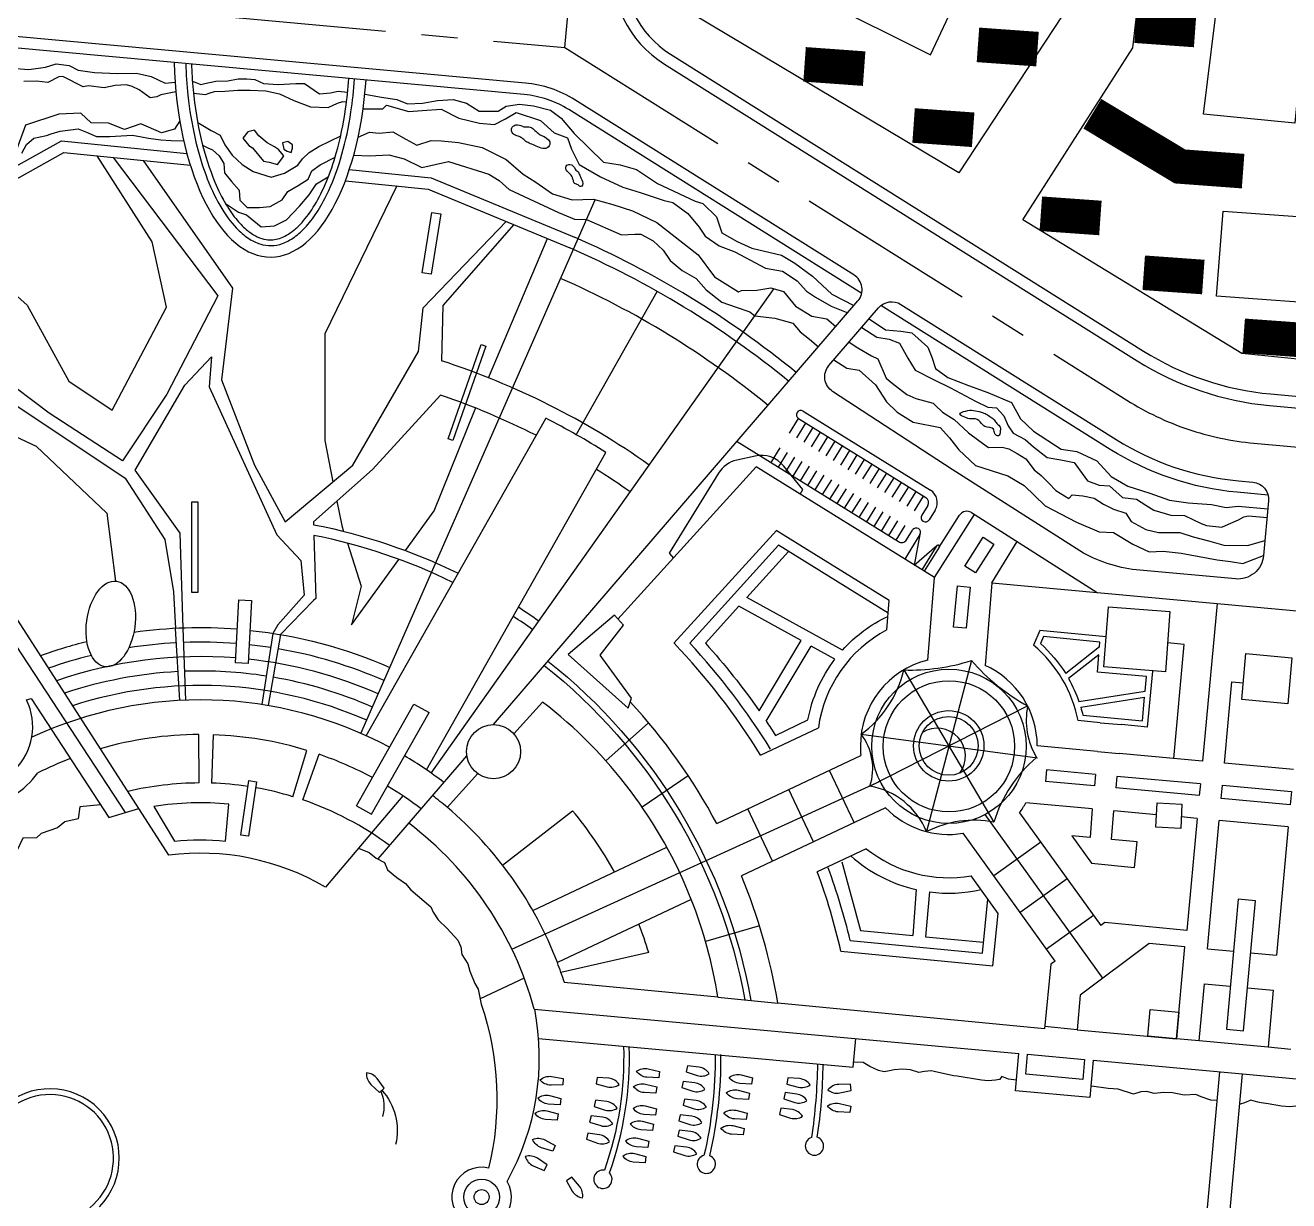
# Model space of a CAD drawing. Extents: x 30752 to 65014, y 26327 to 78956.
# Drawn here: x 32407.4 to 32845.3, y 28177.2 to 28584.8 of the extents above; entities that cross this region are included whole.
import ezdxf

# ---------------------------------------------------------------- set-up
doc = ezdxf.new("R2010")
doc.units = 0
doc.header["$MEASUREMENT"] = 0
doc.linetypes.add('CENTER', pattern=[2, 1.25, -0.25, 0.25, -0.25])
doc.linetypes.add('CONTINOUS', pattern=[0])
doc.layers.add('G-建筑', color=13, linetype='CONTINUOUS', true_color=0xe44444)
for name, color, linetype in [('G-绿化', 74, 'CONTINUOUS'), ('GH-中心线', 254, 'CENTER'), ('GH-道路红线', 1, 'CONTINOUS'), ('GH_水系', 152, 'CONTINUOUS'), ('jianzhu--pl', 1, 'CONTINUOUS')]:
    doc.layers.add(name, color=color, linetype=linetype)

msp = doc.modelspace()

# ---------------------------------------------------------------- linework, layer by layer
at = {"layer": 'G-建筑'}
for p, q in [((32660.33, 28435.44), (32654.01, 28434.03)), ((32612.82, 28378.87), (32660.73, 28431.67)), ((32647.69, 28429.51), (32630.54, 28401.7)), ((32722.53, 28393.31), (32660.73, 28431.67)), ((32676.92, 28423.78), (32670.29, 28431.97)), ((32675.93, 28422.24), (32676.92, 28423.78)), ((32667.76, 28409.65), (32632.25, 28370.51)), ((32706.83, 28385.29), (32667.7, 28409.58)), ((32668.48, 28404.49), (32637.7, 28370.57)), ((32706.47, 28380.91), (32668.48, 28404.49)), ((32630.54, 28401.7), (32632.04, 28400.04)), ((32720.19, 28364.65), (32722.53, 28393.31)), ((32742.45, 28391.48), (32740.11, 28362.82)), ((32706, 28375.15), (32706.83, 28385.39)), ((32781.21, 28362.29), (32782.8, 28383.2)), ((32782.8, 28383.2), (32804.14, 28381.58)), ((32804.14, 28381.58), (32802.55, 28360.66)), ((32820.48, 28384.34), (32815.41, 28329.69)), ((32611.58, 28380.21), (32595.57, 28366.64)), ((32606.62, 28366.44), (32614.78, 28376.77)), ((32614.78, 28376.77), (32611.58, 28380.21)), ((32759.02, 28374.96), (32756.88, 28369.83)), ((32782.01, 28372.75), (32759.02, 28374.96)), ((32809.12, 28370.14), (32803.31, 28370.7)), ((32805.46, 28330.6), (32809.12, 28370.14)), ((32595.57, 28366.64), (32616.39, 28347.98)), ((32617.53, 28351.52), (32606.62, 28366.44)), ((32735.34, 28364.52), (32719.82, 28305.2)), ((32711.88, 28361.26), (32743.13, 28308.5)), ((32802.55, 28360.66), (32781.21, 28362.29)), ((32796.42, 28341.47), (32798.22, 28360.87)), ((32616.39, 28347.98), (32617.53, 28351.52)), ((32576.76, 28339.12), (32586.73, 28350.11)), ((32700.17, 28320.98), (32754.83, 28348.77)), ((32779.96, 28342.98), (32772.31, 28343.68)), ((32796.42, 28341.47), (32787.41, 28342.29)), ((32662.26, 28331.74), (32682.28, 28341.19)), ((32697.12, 28338.99), (32758.19, 28330.84)), ((32779.05, 28333.02), (32758.16, 28334.93)), ((32647.07, 28307.98), (32697.02, 28331.56)), ((32815.41, 28329.69), (32786.5, 28332.34)), ((32553.62, 28313.62), (32564.23, 28325.31)), ((32572.8, 28293.61), (32597.12, 28312.46)), ((32705.56, 28313.47), (32655.61, 28289.9)), ((32752.04, 28311.7), (32780.16, 28272.6)), ((32777.23, 28313.1), (32754.18, 28315.21)), ((32777.23, 28313.1), (32776.47, 28303.13)), ((32783.91, 28302.45), (32784.68, 28312.42)), ((32799.45, 28311.07), (32784.68, 28312.42)), ((32813.57, 28309.77), (32808.08, 28310.28)), ((32813.57, 28309.77), (32809.97, 28270.94)), ((32764.35, 28260.33), (32732.49, 28304.63)), ((32770.1, 28303.71), (32776.94, 28294.21)), ((32776.47, 28303.13), (32770.1, 28303.71)), ((32792.73, 28301.64), (32783.91, 28302.45)), ((32583.29, 28277.89), (32629.76, 28299.81)), ((32698.91, 28299.28), (32681.91, 28291.25)), ((32791.91, 28292.77), (32792.73, 28301.64)), ((32776.94, 28294.21), (32791.91, 28292.77)), ((32744.59, 28276.86), (32735.23, 28289.88)), ((32638.24, 28281.7), (32591.82, 28259.8)), ((32739.17, 28263.04), (32741.06, 28281.76)), ((32742.75, 28258.67), (32744.59, 28276.86)), ((32781.54, 28273.67), (32780.16, 28272.6)), ((32809.97, 28270.94), (32781.54, 28273.67)), ((32693.35, 28267.46), (32739.17, 28263.04)), ((32623.5, 28263.23), (32593.08, 28256.37)), ((32690.11, 28263.75), (32742.75, 28258.67)), ((32762.91, 28259.21), (32760.65, 28236.85)), ((32764.35, 28260.33), (32762.91, 28259.21)), ((32647.49, 28247.77), (32594.24, 28252.9)), ((32760.65, 28236.85), (32668.21, 28245.77))]:
    msp.add_line(p, q, dxfattribs=at)
for points in [[(32548.36, 28519.94), (32551.4, 28519.45), (32548.07, 28498.47), (32545.02, 28498.95)], [(32565.39, 28474.07), (32567.01, 28473.51), (32555.62, 28440.83), (32554, 28441.39)], [(32465.16, 28419.52), (32467.25, 28419.52), (32467.25, 28388.17), (32465.16, 28388.17)], [(32481.42, 28385.62), (32485.87, 28385.38), (32484.7, 28363.5), (32480.25, 28363.74)], [(32829.02, 28350.99), (32830.48, 28366.92), (32846.41, 28365.46), (32844.95, 28349.53)], [(32484.91, 28322.9), (32487.57, 28322.5), (32484.74, 28303.62), (32482.08, 28304.01)], [(32799.66, 28315.17), (32808.31, 28314.7), (32807.87, 28306.33), (32799.22, 28306.79)]]:
    msp.add_lwpolyline(points, close=True, dxfattribs=at)
for points in [[(32742.45, 28391.48), (32820.48, 28384.34)], [(32779.96, 28342.98), (32787.41, 28342.29)], [(32779.05, 28333.02), (32786.5, 28332.34)], [(32796.44, 28234.24), (32797.29, 28243.54), (32807.25, 28242.63), (32806.4, 28233.32), (32796.44, 28234.24)]]:
    msp.add_lwpolyline(points, dxfattribs=at)
for points in [[(32735.34, 28364.52, 0.087106), (32754.83, 28348.77, 0.185866), (32757.9, 28330.88, 0.145715), (32743.13, 28308.5, 0.165743), (32719.82, 28305.2, 0.254492), (32700.17, 28320.98, 0.246522), (32697.12, 28338.99, 0.182179), (32711.88, 28361.26, 16.617245)], [(32711.88, 28361.26, 0.082899), (32735.34, 28364.52, -0.786426)], [(32638.24, 28281.7, 0.135632), (32586.73, 28350.11)], [(32611.63, 28291.26, 0.045731), (32597.12, 28312.46)], [(32647.49, 28247.77, 0.054871), (32638.24, 28281.7, 0.054871)], [(32623.5, 28263.23, 0.01862), (32620.11, 28273.15, 0.01862)]]:
    msp.add_lwpolyline(points, format="xyb", dxfattribs=at)
for centre, radius in [((32569.7, 28332.93), 9.38), ((32565.57, 28178.48), 2.59)]:
    msp.add_circle(centre, radius, dxfattribs=at)
for centre, radius, start, end in [((32656.2, 28424.27), 10, 102.6247, 148.3524), ((32662.51, 28425.68), 10, 38.9688, 102.6247), ((32727.5, 28334.88), 45.66, 118.099, 172.0572), ((32468.19, 28212.52), 227.77, 31.5631, 43.9209), ((32468.19, 28212.52), 231.77, 31.5631, 42.996), ((32727.5, 28334.88), 45.66, 11.1127, 49.9553), ((32727.5, 28334.88), 30.66, 103.8001, 180), ((32727.5, 28334.88), 30.66, 0.0989, 65.7248), ((32468.19, 28212.52), 202.77, 28.0884, 42.7485), ((32727.5, 28334.88), 30.66, 180, 186.2173), ((32468.19, 28212.52), 132.37, 20.929, 49.8016), ((32727.5, 28334.88), 30.66, 224.2907, 279.3705), ((32727, 28329.4), 30.66, 324.7554, 332.439), ((32727.5, 28334.88), 45.66, 231.2348, 279.7402), ((32468.19, 28212.52), 202.77, 9.4394, 22.4347), ((32468.19, 28212.52), 227.77, 12.9994, 20.2239), ((32468.19, 28212.52), 231.77, 13.7127, 20.2239), ((32468.19, 28212.52), 132.37, 17.7658, 20.929), ((32415.94, 28191.98), 22.05, 308.7569, 230.2926)]:
    msp.add_arc(centre, radius, start, end, dxfattribs=at)
at = {"layer": 'G-绿化'}
for p, q in [((32576.72, 28515.68), (32552.09, 28487.64)), ((32552.09, 28487.64), (32551.62, 28468.49)), ((32676.97, 28451.01), (32721.15, 28423.59)), ((32675.39, 28448.46), (32719.57, 28421.04)), ((32720.21, 28418.28), (32718.1, 28414.89)), ((32722.76, 28416.7), (32720.65, 28413.3)), ((32722.53, 28393.31), (32736.44, 28415.16)), ((32724.19, 28403.84), (32731.24, 28414.91)), ((32735.38, 28415.83), (32778.89, 28388.15)), ((32717.49, 28408.21), (32714.32, 28403.11)), ((32733.01, 28397.29), (32739.35, 28407.26)), ((32739.35, 28407.26), (32743.08, 28404.89)), ((32723.34, 28404.37), (32718.16, 28396.02)), ((32724.19, 28403.84), (32719.01, 28395.49)), ((32743.08, 28404.89), (32736.74, 28394.92)), ((32736.74, 28394.92), (32733.01, 28397.29)), ((32729.18, 28376.14), (32730.56, 28390.38)), ((32730.56, 28390.38), (32734.95, 28389.95)), ((32734.95, 28389.95), (32733.57, 28375.71)), ((32393.15, 28386.38), (32442.01, 28311.79)), ((32690.65, 28368.16), (32657.45, 28386.38)), ((32676.34, 28371.45), (32654.69, 28383.34)), ((32733.57, 28375.71), (32729.18, 28376.14)), ((32661.76, 28347.11), (32676.34, 28371.45)), ((32664.24, 28343.47), (32679.85, 28369.53)), ((32688.05, 28365.03), (32679.85, 28369.53)), ((32823.07, 28328.99), (32825.65, 28357.1)), ((32825.65, 28357.1), (32829.55, 28356.74)), ((32409.43, 28351.4), (32436.36, 28310.13)), ((32846.97, 28326.8), (32823.07, 28328.99)), ((32761.35, 28326.6), (32760.98, 28322.62)), ((32778.32, 28325.05), (32761.35, 28326.6)), ((32778.32, 28325.05), (32777.96, 28321.07)), ((32785.77, 28324.37), (32785.4, 28320.39)), ((32814.69, 28321.72), (32785.77, 28324.37)), ((32777.96, 28321.07), (32760.98, 28322.62)), ((32814.32, 28317.74), (32785.4, 28320.39)), ((32814.69, 28321.72), (32814.32, 28317.74)), ((32817.17, 28264.53), (32821.25, 28309.07)), ((32845.15, 28306.88), (32821.25, 28309.07)), ((32845.15, 28306.88), (32841.07, 28262.34)), ((32690.46, 28294.7), (32696.88, 28270.88)), ((32716.24, 28285.1), (32714.99, 28269.18)), ((32720.77, 28284.29), (32719.41, 28268.77)), ((32696.88, 28270.88), (32714.99, 28269.18)), ((32719.41, 28268.77), (32739.56, 28266.88)), ((32796.96, 28266.43), (32773.07, 28248.52)), ((32809.32, 28265.24), (32796.96, 28266.43)), ((32806.4, 28233.32), (32809.32, 28265.24)), ((32580.36, 28254.39), (32565.08, 28247.18)), ((32647.49, 28247.77), (32668.21, 28245.77)), ((32773.07, 28248.52), (32771.97, 28236.48)), ((32771.97, 28236.48), (32760.73, 28237.61)), ((32771.97, 28236.48), (32806.4, 28233.32)), ((32814.25, 28232.61), (32806.4, 28233.32)), ((32750.6, 28215.34), (32751.79, 28228.28)), ((32754.14, 28221.04), (32754.77, 28228.01)), ((32846.09, 28229.69), (32838.15, 28230.42)), ((32774.57, 28226.2), (32773.93, 28219.23)), ((32777.56, 28225.92), (32776.37, 28212.98)), ((32773.93, 28219.23), (32754.14, 28221.04)), ((32776.37, 28212.98), (32750.6, 28215.34))]:
    msp.add_line(p, q, dxfattribs=at)
for points in [[(32642.76, 28673.73), (32774.36, 28662.73), (32769.7, 28592.5), (32730.92, 28533.59), (32638.54, 28588.8)], [(32796.8, 28624.99), (32905.37, 28615.07), (32890.43, 28464.77), (32829.06, 28470.97), (32753.16, 28517.38), (32791.29, 28577.04)], [(32682.97, 28605.82), (32682.88, 28593.74), (32721.1, 28574.61), (32733.82, 28601.72), (32733.82, 28601.72)], [(32851.58, 28594.78), (32847.42, 28550.89), (32815.79, 28554.01), (32821.25, 28597.97)], [(32822.6, 28520.3), (32865.99, 28517.19), (32864.49, 28487.63), (32820.32, 28490.89)], [(32822.37, 28321.33), (32846.27, 28319.14), (32845.85, 28314.54), (32821.95, 28316.73)]]:
    msp.add_lwpolyline(points, close=True, dxfattribs=at)
for points in [[(32569.7, 28342.31), (32695.99, 28489.24, 0.458678), (32694.63, 28498.23), (32597.91, 28558.95, 0.117879), (32580.73, 28564.76), (32401.42, 28581.17, 0.28299), (32364.8, 28563.01), (32314.42, 28482.47, 0.413071), (32316.31, 28474.21), (32340.29, 28459.08)], [(32674.54, 28464.42, 0.069408), (32597.73, 28511.28, 0.069408)], [(32672, 28461.33, 0.069408), (32596.13, 28507.61)], [(32664.85, 28453, 0.068179), (32592.92, 28497.03, 0.068179)], [(32584.46, 28442.62, 0.034893), (32551.33, 28456.55), (32527.81, 28430.78), (32507.32, 28412.58), (32507.35, 28411.64, -0.065365), (32557.42, 28394.79, -0.065365)], [(32538.32, 28317.6), (32511.43, 28285.93, 0.16719), (32457.12, 28297), (32358.36, 28450.66)], [(32654.1, 28440.5), (32710.08, 28405.75, 0.414214), (32712.83, 28406.39), (32714.94, 28409.79)], [(32617.08, 28422.99, 0.013674), (32605.35, 28430.81)], [(32555.63, 28391.62, 0.064057), (32507.45, 28407.92), (32508.08, 28386.05), (32507.32, 28385.29), (32495.86, 28373.53), (32491.63, 28348.89)], [(32654.69, 28383.34), (32643.12, 28370.58, -0.031819), (32661.76, 28347.11, -0.031819)], [(32583.29, 28375.22, 0.010253), (32576.52, 28379.81)], [(32690.65, 28368.16, -0.09952), (32706.38, 28379.82)], [(32480.87, 28375.39, 0.055049), (32445.02, 28374.24)], [(32485.32, 28374.99, -0.077185), (32533.78, 28362.14, -0.077185)], [(32779.73, 28369.24), (32779.86, 28370.94), (32760.3, 28372.82), (32759.28, 28370.39, -0.071589), (32768.01, 28359.99)], [(32428.78, 28371.06, 0.025796), (32412.67, 28366.16)], [(32459.71, 28370.66, 0.026116), (32443.27, 28368.91)], [(32480.6, 28370.4, 0.028903), (32462.31, 28370.78)], [(32492.49, 28369.01, 0.011853), (32485.05, 28369.99)], [(32430.31, 28366.29, 0.024518), (32415.44, 28361.85)], [(32480.34, 28365.41, 0.103148), (32418.22, 28357.52)], [(32529.77, 28352.98, 0.076339), (32484.78, 28364.99)], [(32588.55, 28364.36, -0.182838), (32658.91, 28246.67, -0.182082)], [(32667.41, 28338.59), (32678.67, 28343.91, -0.117976), (32688.05, 28365.03)], [(32460.31, 28360.68, 0.067719), (32421.01, 28353.19)], [(32490.96, 28359.13, 0.047832), (32462.68, 28360.79)], [(32587.31, 28362.79, -0.182082), (32656.85, 28246.87, 0.836036)], [(32525.75, 28343.82, 0.184026), (32423.8, 28348.84)], [(32527.76, 28348.4, 0.060812), (32493.32, 28358.74)], [(32769.03, 28358.25, -0.045915), (32772.6, 28350.28)], [(32533.64, 28334.43, 0.236595), (32409.68, 28337.91)], [(32773.22, 28348.35, -0.01529), (32773.95, 28345.53), (32794.61, 28343.62), (32795.37, 28351.79)], [(32664.24, 28343.47, -0.006167), (32667.41, 28338.59)], [(32467.61, 28338.86, 0.068791), (32433.36, 28333.96)], [(32505.03, 28333.37, 0.065495), (32472.52, 28338.78)], [(32423.05, 28330.52, 0.024513), (32411.72, 28325.54, 0.024513)], [(32527.72, 28323.95, 0.039989), (32509.22, 28332.01, 0.039989)], [(32552.47, 28322.26, 0.029705), (32538.87, 28331.47)], [(32467.69, 28322.08, 0.057155), (32442.9, 28319.12)], [(32484.6, 28320.84, 0.02903), (32471.95, 28322.02, 0.02903)], [(32500.14, 28317.32, 0.030254), (32487.26, 28320.41)], [(32544.61, 28313.12, 0.027874), (32532.95, 28321)], [(32533.65, 28300.37, 0.077917), (32503.62, 28316.19, 0.077917)], [(32459.08, 28301.88, -0.052337), (32476.77, 28301.88), (32478, 28314.72, 0.063824), (32451.91, 28313.89), (32459.08, 28301.88)], [(32583.8, 28243.66, 0.166866), (32540.29, 28308.1)]]:
    msp.add_lwpolyline(points, format="xyb", dxfattribs=at)
for points in [[(32402.76, 28569.96), (32408.62, 28569.51), (32414.45, 28570.24), (32418.1, 28571.46), (32422.58, 28570.91), (32425.78, 28569.21), (32431.38, 28568.47), (32439.4, 28568.14), (32445.91, 28568.25), (32451.07, 28567.08), (32455.95, 28564.77), (32459.35, 28565.03)], [(32465.33, 28565.47), (32468.22, 28564.32), (32469.68, 28564.64), (32473.47, 28565.46), (32477.57, 28565.59), (32481.25, 28566.23), (32484.15, 28566.25), (32486.96, 28565.95), (32490, 28564.62), (32495.04, 28564.27), (32501.16, 28564.6), (32504.2, 28564.65), (32509.41, 28561.05), (32513.24, 28561.34), (32515.87, 28561.91), (32519.14, 28561.58)], [(32525.11, 28560.97), (32530.91, 28559.88), (32536.22, 28559.08), (32539.85, 28557.55), (32545.05, 28557.82), (32550.23, 28558.7), (32555.66, 28559.03), (32560.32, 28557.84), (32564.72, 28555.01), (32571.33, 28554.97), (32574.11, 28556.8), (32578.73, 28557.44), (32583.61, 28556.91), (32589.45, 28555.37), (32593.1, 28552.62), (32597.69, 28547.26), (32607.79, 28537.36), (32613.62, 28536.42), (32619.22, 28534.83), (32626.52, 28529.94), (32639.57, 28523.79), (32642.3, 28523.04), (32646.97, 28518.43), (32648.8, 28512.84), (32654.1, 28509.84), (32659.24, 28507.53), (32669.54, 28505.13), (32674.18, 28502.35), (32680.3, 28497.81), (32686.92, 28491.55), (32694.59, 28487.61)], [(32406.16, 28540.43), (32407.88, 28543.52), (32410.35, 28545.62), (32414.77, 28546.63), (32416.38, 28547.13), (32419.46, 28548.06), (32425.77, 28548.88), (32428.58, 28547.72), (32432.13, 28546.19), (32436.72, 28546.27), (32444.57, 28546.72), (32447.65, 28546.14), (32450.12, 28545.63), (32454.44, 28545.12), (32457.97, 28544.9), (32462.34, 28544.74)], [(32366.2, 28501.01), (32381.17, 28523.16), (32419.93, 28544.74), (32463.42, 28540.39)], [(32468.88, 28543.24), (32470.66, 28542.34), (32472.32, 28541.59), (32474.65, 28539.56), (32476.27, 28536.92), (32476.4, 28533.62), (32478.87, 28530.65), (32481.54, 28527.65), (32481.78, 28524.18), (32484.29, 28521.6), (32488.59, 28521.62), (32492.3, 28521.91), (32496.48, 28524.25), (32498.45, 28527.15), (32502.03, 28529.23), (32505.47, 28531.41), (32506.71, 28534.35), (32509.57, 28536.47), (32514.77, 28539.02)], [(32371.08, 28501.09), (32383.95, 28520.13), (32420.78, 28540.64), (32464.62, 28536.25)], [(32379.36, 28513.34), (32408.06, 28487.74), (32422.49, 28461.39), (32437.56, 28451.36), (32456.39, 28487.11), (32451.37, 28509.69), (32432.33, 28539.48)], [(32437.88, 28538.93), (32474.11, 28491), (32456.49, 28456.87), (32441.06, 28433.75), (32415.72, 28450.26), (32398.09, 28463.47), (32384.72, 28476.8)], [(32521.23, 28539.76), (32526.71, 28539.56), (32533.37, 28539.85), (32538.77, 28538.47), (32544.86, 28535.51), (32554.15, 28537.53), (32568.09, 28533.14), (32571.68, 28531.02), (32575.16, 28527.84), (32592.27, 28519.94), (32597.77, 28517.54), (32601.87, 28517.45), (32614.08, 28512.1), (32618.63, 28512.37), (32620.79, 28512.32), (32625.07, 28510.08), (32628.53, 28506.84), (32630.95, 28503.27), (32635.09, 28499.77), (32639.89, 28497.03), (32643.41, 28493.08), (32648.86, 28488.74), (32653.83, 28487.06), (32658.49, 28485.41), (32660.32, 28484.11), (32667.16, 28483.2), (32669.33, 28482.65), (32673.47, 28481.5), (32675.95, 28478.56), (32679.17, 28475.98), (32682.29, 28473.3)], [(32448.27, 28537.89), (32479.25, 28493.7), (32475.45, 28461.86), (32486.83, 28432.29), (32497.46, 28412.58), (32520.98, 28432.29), (32543.74, 28471.72), (32545.26, 28486.88), (32574.05, 28516.79)], [(32519.72, 28534.77), (32548.04, 28531.94), (32597.73, 28511.28)], [(32475.46, 28525.43), (32476.83, 28522.95), (32481.29, 28519.99), (32484.1, 28519.13), (32489.11, 28514.97), (32493.73, 28515.23), (32497.93, 28517.38), (32502.41, 28522.04), (32505.8, 28526.05), (32508.34, 28529.8), (32512.43, 28532.21)], [(32518.35, 28530.89), (32547.05, 28528.02), (32596.13, 28507.61)], [(32536.23, 28529.1), (32511.21, 28477.78), (32511.21, 28440.77), (32514.06, 28426.5)], [(32523.75, 28339.24), (32604.89, 28524.32)], [(32567.99, 28462.56), (32588.4, 28510.83)], [(32548.1, 28325.48), (32666.96, 28493.49)], [(32598.37, 28442.84), (32626.45, 28492.52)], [(32699.9, 28483.04), (32705.57, 28479.18), (32710.92, 28478.75), (32714.72, 28478.11), (32720.2, 28473.19), (32721.57, 28469.7), (32722.9, 28465.84), (32727.12, 28462.72), (32734.34, 28459.89), (32740.98, 28457.43), (32749.2, 28453.96), (32752.38, 28448.3), (32756.86, 28444.02), (32766.45, 28437.87), (32771.9, 28436.97), (32778.84, 28433.72), (32783.81, 28428.32), (32789.53, 28425.04), (32797.16, 28422.54), (32804.04, 28420.13), (32810.48, 28419.2), (32818.54, 28418.63), (32823.67, 28417.55), (32827.83, 28418.08), (32838.07, 28417.15)], [(32379.24, 28474.72), (32394.26, 28459.59), (32442.07, 28427.74), (32455.72, 28406.52), (32458.76, 28388.32), (32459.44, 28375.65)], [(32463.06, 28350.79), (32462.13, 28375.77), (32461.04, 28408.7), (32445.54, 28430.49), (32462.76, 28460.04), (32471.95, 28469.79), (32471.09, 28459.46), (32494.62, 28408.12), (32502.95, 28399.23), (32504.1, 28387.19), (32494.91, 28376.86), (32493.26, 28373.95), (32489.42, 28349.25)], [(32687.6, 28468.74), (32692.18, 28465.95), (32696.43, 28465.23), (32702.06, 28460.11), (32705.88, 28454.29), (32709.63, 28450.7), (32715.11, 28447.18), (32724.52, 28445.34), (32727.76, 28441.74), (32731.01, 28437.64), (32736.71, 28432.12), (32747.92, 28428.62), (32753.67, 28425.26), (32760.85, 28418.13), (32771.78, 28412.47), (32779.56, 28409.15), (32784.63, 28408.92), (32791.25, 28404.83), (32796.95, 28402.18), (32801.81, 28402.41), (32807.98, 28401.81), (32820.46, 28399.5), (32825.1, 28398.87), (32829.35, 28398.16), (32836.6, 28400.95)], [(32539.14, 28402.65), (32549.09, 28416.38), (32563.39, 28451.7), (32563.54, 28452.05)], [(32389.6, 28448.97), (32411.2, 28438.82), (32435.67, 28415.61), (32438.67, 28392.09)], [(32525.57, 28338.43), (32587.78, 28448.51)], [(32672.23, 28443.37), (32675.39, 28448.46)], [(32674.77, 28441.78), (32677.94, 28446.88)], [(32677.32, 28440.2), (32680.49, 28445.3)], [(32679.87, 28438.62), (32683.04, 28443.72)], [(32665.9, 28433.17), (32669.06, 28438.27)], [(32682.42, 28437.04), (32685.58, 28442.14)], [(32684.97, 28435.46), (32688.13, 28440.55)], [(32687.52, 28433.87), (32690.68, 28438.97)], [(32546.46, 28326.62), (32608.68, 28436.7)], [(32668.45, 28431.59), (32671.61, 28436.69)], [(32670.99, 28430.01), (32674.16, 28435.1)], [(32673.54, 28428.42), (32676.71, 28433.52)], [(32690.07, 28432.29), (32693.23, 28437.39)], [(32692.62, 28430.71), (32695.78, 28435.81)], [(32695.16, 28429.13), (32698.33, 28434.22)], [(32676.09, 28426.84), (32679.26, 28431.94)], [(32678.64, 28425.26), (32681.8, 28430.36)], [(32697.71, 28427.54), (32700.88, 28432.64)], [(32700.26, 28425.96), (32703.43, 28431.06)], [(32702.81, 28424.38), (32705.98, 28429.48)], [(32681.19, 28423.68), (32684.35, 28428.78)], [(32683.74, 28422.1), (32686.9, 28427.19)], [(32686.29, 28420.51), (32689.45, 28425.61)], [(32705.36, 28422.8), (32708.52, 28427.9)], [(32707.91, 28421.22), (32711.07, 28426.31)], [(32710.46, 28419.63), (32713.62, 28424.73)], [(32688.84, 28418.93), (32692, 28424.03)], [(32691.38, 28417.35), (32694.55, 28422.45)], [(32693.93, 28415.77), (32697.1, 28420.86)], [(32713.01, 28418.05), (32716.17, 28423.15)], [(32715.56, 28416.47), (32718.72, 28421.57)], [(32515.41, 28419.77), (32517.1, 28411.33), (32517.75, 28409.31)], [(32696.48, 28414.18), (32699.65, 28419.28)], [(32699.03, 28412.6), (32702.2, 28417.7)], [(32701.58, 28411.02), (32704.74, 28416.12)], [(32704.13, 28409.44), (32707.29, 28414.54)], [(32706.68, 28407.86), (32709.84, 28412.95)], [(32709.23, 28406.27), (32712.39, 28411.37)], [(32717.49, 28408.21), (32715.53, 28397.65), (32723.34, 28404.37)], [(32519.06, 28405.22), (32523.83, 28390.31), (32520.47, 28376.85), (32536.93, 28399.59)], [(32714.32, 28403.11), (32712.21, 28399.71)], [(32742.45, 28391.48), (32751.18, 28405.78)], [(32671.94, 28402.35), (32657.45, 28386.38)], [(32820.48, 28384.34), (32862.04, 28380.54)], [(32459.41, 28375.65), (32460.9, 28350.7)], [(32779.73, 28369.24), (32768.01, 28359.99)], [(32779.53, 28366.53), (32769.03, 28358.25)], [(32795.56, 28353.85), (32796.04, 28359.04), (32779.06, 28360.46), (32779.53, 28366.53)], [(32407.81, 28350.86), (32409.43, 28351.4)], [(32772.6, 28350.28), (32795.56, 28353.85)], [(32773.22, 28348.35), (32795.37, 28351.79)], [(32522.2, 28314.17), (32542.12, 28349.41)], [(32527.42, 28311.22), (32547.34, 28346.46)], [(32542.12, 28349.41), (32547.34, 28346.46)], [(32623.44, 28342.94), (32608.65, 28329.73)], [(32467.69, 28322.08), (32467.61, 28338.86)], [(32472.52, 28338.78), (32471.95, 28322.02)], [(32500.14, 28317.32), (32505.03, 28333.37)], [(32503.62, 28316.19), (32509.22, 28332.01)], [(32529.66, 28295.72), (32557.75, 28328.4), (32560.43, 28331.52)], [(32637.16, 28324.59), (32621.25, 28313.67)], [(32694.74, 28308.36), (32686.2, 28326.45)], [(32576.09, 28264.4), (32703.68, 28322.71)], [(32680.58, 28301.68), (32672.05, 28319.77)], [(32436.36, 28310.13), (32446.72, 28313.18)], [(32522.2, 28314.17), (32527.42, 28311.22)], [(32666.43, 28295), (32657.89, 28313.09)], [(32780.92, 28254.4), (32740.12, 28311.16)], [(32759.36, 28301.52), (32743.13, 28289.84)], [(32768.5, 28288.81), (32752.26, 28277.14)], [(32827.83, 28281.78), (32823.7, 28236.71), (32829.68, 28236.17), (32833.8, 28281.24), (32827.83, 28281.78)], [(32777.64, 28276.1), (32761.4, 28264.43)], [(32661.88, 28272.5), (32643.2, 28267.13)], [(32817.17, 28264.53), (32826.17, 28263.7)], [(32832.15, 28263.16), (32841.07, 28262.34)], [(32814.25, 28232.61), (32816.07, 28252.45), (32825.07, 28251.63)], [(32831.04, 28251.08), (32839.97, 28250.26), (32838.15, 28230.42), (32814.25, 28232.61)], [(32583.8, 28243.66), (32751.79, 28228.28)], [(32754.77, 28228.01), (32774.57, 28226.2)], [(32777.56, 28225.92), (32829.31, 28221.19), (32891.69, 28215.48), (32883.29, 28207.03)], [(32821.35, 28221.91), (32816.68, 28170.92)], [(32824.65, 28170.19), (32829.31, 28221.19)]]:
    msp.add_lwpolyline(points, dxfattribs=at)
msp.add_lwpolyline([(32710.9, 28488.01), (32785.56, 28441.14, 0.117879), (32827.86, 28426.85), (32832.89, 28426.39, -0.414057), (32838.32, 28419.87), (32836.6, 28400.95, -0.41437), (32826.81, 28392.8), (32793.73, 28395.83, -0.103258), (32774.19, 28401.81), (32728.62, 28430.8), (32687.21, 28457.87, -0.453157), (32685.94, 28466.8), (32703.16, 28486.84, -0.371105)], format="xyb", close=True, dxfattribs=at)
for centre, radius in [((32727.56, 28334.78), 26.76), ((32727.56, 28334.78), 22.76), ((32727.47, 28334.94), 12.21), ((32727.47, 28334.94), 10.21)]:
    msp.add_circle(centre, radius, dxfattribs=at)
for centre, radius, start, end in [((32468.19, 28212.52), 269.23, 54.7234, 71.9469), ((32676.18, 28449.74), 1.5, 58.1692, 238.1692), ((32468.19, 28212.52), 264.57, 57.9253, 63.1246), ((32718.51, 28419.34), 2, 328.1692, 58.1692), ((32718.51, 28419.34), 5, 328.1692, 58.1692), ((32733.77, 28413.3), 3, 57.5327, 147.5327), ((32719.38, 28414.1), 1.5, 148.1692, 328.1692), ((32716.21, 28409), 1.5, 328.1692, 148.1692), ((32723.77, 28404.1), 0.5, 328.1692, 148.1692), ((32468.19, 28212.52), 202.94, 54.7234, 57.135), ((32468.19, 28212.52), 158.37, 66.3265, 80.2464), ((32389, 28341.54), 21, 242.3866, 26.3678), ((32723.49, 28331.31), 9.75, 323.2322, 121.5468), ((32389, 28341.54), 27.79, 278.2323, 324.8478), ((32468.19, 28212.52), 132.37, 49.8016, 52.6201), ((32727.5, 28334.88), 51.04, 228.3278, 257.2496), ((32727.5, 28334.88), 51.04, 262.4147, 282.6478), ((32468.19, 28212.52), 184.84, 166.2782, 251.7238)]:
    msp.add_arc(centre, radius, start, end, dxfattribs=at)
msp.add_ellipse((32492.41, 28576.47), major_axis=(0, 72.07), ratio=0.464616, start_param=7.917618, end_param=10.846943, dxfattribs=at)
msp.add_ellipse((32437.03, 28377.23), major_axis=(1.98, 14.83), ratio=0.560942, dxfattribs=at)
for points, knots in [([(32463.01, 28571.52), (32463.13, 28567.82), (32463.39, 28564.14), (32464.32, 28555.5), (32465.13, 28550.62), (32467.2, 28541.37), (32468.47, 28537.02), (32471.4, 28529.07), (32473.06, 28525.48), (32476.64, 28519.27), (32478.56, 28516.65), (32481.9, 28513.1), (32483.3, 28511.9), (32486.07, 28510.05), (32487.43, 28509.39), (32490.09, 28508.55), (32491.38, 28508.37), (32493.97, 28508.43), (32495.27, 28508.67), (32497.95, 28509.64), (32499.32, 28510.37), (32502.09, 28512.37), (32503.5, 28513.64), (32506.25, 28516.73), (32507.61, 28518.54), (32510.2, 28522.67), (32511.45, 28524.98), (32514.33, 28531.26), (32515.87, 28535.49), (32518.46, 28544.66), (32519.52, 28549.6), (32520.86, 28558.46), (32521.27, 28562.28), (32521.54, 28566.16)], [7.924553, 7.924553, 7.924553, 7.924553, 8.083065, 8.083065, 8.303991, 8.303991, 8.524917, 8.524917, 8.745843, 8.745843, 8.966769, 8.966769, 9.123007, 9.123007, 9.279246, 9.279246, 9.435484, 9.435484, 9.591722, 9.591722, 9.747961, 9.747961, 9.904199, 9.904199, 10.060438, 10.060438, 10.216676, 10.216676, 10.448677, 10.448677, 10.680677, 10.680677, 10.848197, 10.848197, 10.848197, 10.848197]), ([(32465.01, 28571.58), (32465.11, 28568.52), (32465.3, 28565.47), (32466.17, 28556.46), (32467.12, 28550.64), (32469.67, 28539.81), (32471.27, 28534.81), (32474.32, 28527.58), (32475.61, 28524.99), (32478.22, 28520.61), (32479.53, 28518.77), (32482.03, 28515.8), (32483.22, 28514.63), (32485.56, 28512.73), (32486.7, 28512.02), (32488.87, 28510.99), (32489.9, 28510.67), (32491.67, 28510.4), (32492.42, 28510.37), (32493.93, 28510.49), (32494.7, 28510.64), (32496.29, 28511.15), (32497.12, 28511.5), (32498.82, 28512.47), (32499.7, 28513.08), (32501.5, 28514.56), (32502.41, 28515.44), (32504.83, 28518.13), (32506.33, 28520.18), (32509.2, 28524.95), (32510.56, 28527.68), (32513.07, 28533.7), (32514.21, 28537), (32516.56, 28545.28), (32517.65, 28550.46), (32518.93, 28559.26), (32519.3, 28562.76), (32519.55, 28566.3)], [7.924553, 7.924553, 7.924553, 7.924553, 8.057593, 8.057593, 8.323673, 8.323673, 8.589753, 8.589753, 8.762417, 8.762417, 8.921126, 8.921126, 9.064671, 9.064671, 9.208215, 9.208215, 9.351759, 9.351759, 9.461767, 9.461767, 9.571775, 9.571775, 9.681783, 9.681783, 9.791791, 9.791791, 9.901799, 9.901799, 10.083494, 10.083494, 10.265188, 10.265188, 10.446883, 10.446883, 10.693112, 10.693112, 10.848197, 10.848197, 10.848197, 10.848197])]:
    msp.add_open_spline(points, degree=3, knots=knots, dxfattribs=at)
at = {"layer": 'GH-中心线', "ltscale": 50}
msp.add_line((32370.49, 28597.56), (32594.46, 28577.06), dxfattribs=at)
msp.add_lwpolyline([(32419.83, 29136.69), (32370.49, 28597.56), (32594.46, 28577.06), (32789.2, 28454.8, 0.117879), (32833.25, 28439.91), (33498, 28379.07, 0.28299), (33584.85, 28422.13), (33782.64, 28738.36)], format="xyb", dxfattribs=at)
msp.add_lwpolyline([(32594.46, 28577.06), (32643.8, 29116.19)], dxfattribs=at)
at = {"layer": 'GH-道路红线'}
for p, q in [((32631.07, 28574.74), (32794.96, 28471.85)), ((32628.94, 28571.35), (32792.83, 28468.46)), ((32839.02, 28456.95), (33014.56, 28440.89)), ((32838.65, 28452.97), (33014.2, 28436.9))]:
    msp.add_line(p, q, dxfattribs=at)
for points in [[(32697.3, 28491.83), (32595.78, 28555.56, 0.117879), (32580.36, 28560.78), (32401.06, 28577.19, 0.28299), (32368.19, 28560.89), (32314.81, 28475.55)], [(32838.16, 28421.89), (32827.49, 28422.86, -0.117879), (32783.44, 28437.75), (32703.99, 28487.63)]]:
    msp.add_lwpolyline(points, format="xyb", dxfattribs=at)
for centre, radius, start, end in [((32649.68, 28604.38), 39, 174.7707, 237.879), ((32649.68, 28604.38), 35, 174.7707, 237.879), ((32848.13, 28556.54), 100, 237.879, 264.7707), ((32848.13, 28556.54), 104, 237.879, 264.7707)]:
    msp.add_arc(centre, radius, start, end, dxfattribs=at)
at = {"layer": 'GH_水系'}
for points in [[(32459.63, 28561.78), (32454.41, 28560.65), (32453.04, 28560.01), (32450.68, 28559.61), (32446.93, 28562.41), (32444.45, 28563.61), (32442.48, 28564.12), (32438.55, 28563.96), (32434.77, 28563.14), (32429.27, 28563.81), (32427.49, 28563.42), (32420.42, 28567.01), (32418.99, 28566.91), (32415.28, 28564.96), (32411.34, 28565.39), (32406.93, 28565.36)], [(32465.72, 28561.23), (32469.84, 28560.81), (32471.2, 28561.23), (32473, 28561.86), (32476.54, 28561.96), (32481.12, 28562.29), (32485.33, 28562.36), (32490.78, 28562.03), (32495.48, 28561), (32500.5, 28558.77), (32506.23, 28556.57), (32512.4, 28556.28), (32515.64, 28557.77), (32517.43, 28558.4), (32518.76, 28558.23)], [(32524.5, 28555.85), (32531.34, 28555.8), (32532.55, 28557.14), (32540.34, 28554.96), (32544.91, 28555.2), (32551.58, 28555.68), (32557.73, 28552.61), (32564.89, 28550.83), (32570.03, 28550.38), (32573.87, 28552.33), (32577.5, 28554.54), (32585.94, 28551.82), (32590.69, 28547.54), (32595.38, 28545.79), (32596.68, 28541.89), (32599.36, 28536.49), (32606.8, 28532.2), (32614.52, 28528.69), (32620.54, 28526.78), (32628.89, 28524.04), (32631.89, 28523.3), (32637.07, 28519.54), (32640.95, 28514.77), (32643, 28511.72), (32647.9, 28508.36), (32653.3, 28506.29), (32664.01, 28500.61), (32669.8, 28499.49), (32674.94, 28496.18), (32678.17, 28492.59), (32681.27, 28490.49), (32686.76, 28487.39), (32692.48, 28485.15)], [(32460.98, 28551.62), (32459.17, 28548.8), (32454.57, 28547.55), (32447.48, 28550.63), (32441.75, 28548.62), (32436.25, 28550.89), (32430.2, 28550.98), (32426.65, 28554.32), (32419.02, 28553.95), (32407.47, 28550.17), (32404.33, 28541.56)], [(32467.17, 28551.05), (32471.81, 28548.36), (32474.9, 28546.75), (32476.62, 28543.39), (32479.07, 28539.82), (32482.6, 28536.55), (32486.4, 28534.11), (32492.62, 28532.11), (32497.27, 28533.5), (32501.91, 28536.26), (32503.51, 28538.53), (32505.77, 28540.7), (32509.21, 28542.74), (32516.73, 28546.52)], [(32522.75, 28545.96), (32526.77, 28547.74), (32530.1, 28547.44), (32534.85, 28547.91), (32539.33, 28545.33), (32543.16, 28543.18), (32548.03, 28544.8), (32551.68, 28544.75), (32557.59, 28544.17), (32565.82, 28542.41), (32574.08, 28538.32), (32579.99, 28533.17), (32584.33, 28530.38), (32590.16, 28526.33), (32596.95, 28524.26), (32604.36, 28524.46), (32611, 28522.64), (32617.91, 28520.5), (32626.35, 28516.46), (32640.65, 28505.25), (32646.33, 28497.62), (32654.58, 28492.32), (32655.68, 28492.83), (32660.97, 28492.96), (32665.82, 28493.82), (32670.21, 28492.54), (32674.41, 28487.38), (32680.01, 28483.94), (32685.25, 28483.02), (32688.36, 28480.35)], [(32697.3, 28480.02), (32702.6, 28476.62), (32706.78, 28476), (32710.43, 28474.57), (32713.24, 28469.33), (32715.82, 28465.17), (32722.22, 28461.97), (32728.13, 28459.08), (32736.8, 28454.42), (32741.05, 28452.44), (32744.04, 28452.11), (32746.59, 28449.33), (32748.04, 28445.89), (32749.84, 28443.36), (32753.93, 28441.19), (32756.86, 28438.62), (32761.56, 28434.92), (32766.32, 28434.14), (32770.98, 28433.2), (32775.57, 28426.83), (32779.65, 28425.35), (32783.17, 28425.14), (32787.66, 28421.11), (32792.53, 28420.5), (32795.76, 28418.42), (32798.51, 28416.65), (32804.46, 28414.88), (32809.21, 28414.8), (32814.96, 28412.02), (32816.79, 28411.3), (32822.18, 28410.8), (32824.46, 28411.85), (32827.9, 28413.3), (32829.75, 28414.39), (32831.34, 28414.74), (32837.8, 28414.15)], [(32692.91, 28474.91), (32695.99, 28472.93), (32700.66, 28470.14), (32702.85, 28469.14), (32705.79, 28462.41), (32707.89, 28460.66), (32712.9, 28456.83), (32716.04, 28455.42), (32722.05, 28453.78), (32722.81, 28453.08), (32725.3, 28450.68), (32729.3, 28448.11), (32734.27, 28443.43), (32737.85, 28440.85), (32741.23, 28438.39), (32746.01, 28438.57), (32748.3, 28437.95), (32751.24, 28436.35), (32754.14, 28434.48), (32757.05, 28430.63), (32759.46, 28428.65), (32762.19, 28426.06), (32764.64, 28423.49), (32769.05, 28420.66), (32770.24, 28422.04), (32773.95, 28421.64), (32777.93, 28420.78), (32781.14, 28418.72), (32784.6, 28417.06), (32788.89, 28415.58), (32790.72, 28412.7), (32795.73, 28409.91), (32800.17, 28408.89), (32807.6, 28408.95), (32812.25, 28407.38), (32817.99, 28405.95), (32822.78, 28404.58), (32831.01, 28404.38), (32833.11, 28405.01), (32837.07, 28406.14)], [(32433.05, 28315.2), (32433.48, 28314.53), (32426.34, 28313.84), (32425.71, 28309.6), (32421.12, 28308.6), (32418.6, 28306.5), (32412.94, 28304.56), (32411.28, 28303.07), (32406.57, 28302.89), (32404.57, 28298.78), (32403.05, 28296.04), (32398.25, 28291.81)], [(32522.88, 28299.41), (32526.6, 28297.94), (32529.08, 28296.04), (32531.91, 28294.45), (32532.98, 28291.99), (32536.22, 28289.31), (32539.21, 28287.17), (32540.99, 28284.99), (32548.02, 28279.08), (32548.78, 28277.26), (32550.53, 28274.65), (32553.63, 28271.62), (32557.31, 28267.61), (32558.36, 28265.3), (32558.68, 28262.57), (32560.75, 28259.31), (32561.48, 28256.76), (32563.22, 28252.53), (32564.36, 28250.61), (32565.47, 28245.33)], [(32585.32, 28233.47), (32694.4, 28223.49)], [(32694.4, 28223.49), (32695.31, 28233.45)], [(32750.94, 28219.05), (32748.16, 28219.35), (32745.9, 28220.34), (32745.09, 28219.25), (32743.66, 28219.01), (32741.09, 28218.8), (32738.8, 28219.01), (32730.42, 28220.46), (32729.13, 28220.53), (32722.45, 28221.98), (32721.33, 28222.2), (32719.03, 28222), (32717.16, 28221.7), (32714.27, 28222.55), (32711.45, 28222.85), (32708.55, 28222.63), (32706.95, 28222.23), (32705.08, 28221.93), (32703.16, 28222.33), (32700.15, 28223.76), (32697.82, 28225.09), (32694.56, 28225.27)], [(32820.44, 28211.98), (32818.37, 28212.03), (32814.91, 28213.2), (32813.1, 28214.04), (32809.11, 28213.76), (32805.03, 28214.6), (32802.04, 28214.74), (32798.66, 28214.4), (32796.16, 28215.04), (32794.09, 28214.99), (32791.55, 28214.19), (32786.21, 28215.84), (32782.75, 28216.12), (32776.94, 28216.94), (32776.73, 28216.87)], [(32883.38, 28207.12), (32881.28, 28207.05), (32877.19, 28207.25), (32874.07, 28207.06), (32870.32, 28207.53), (32865.81, 28207.83), (32861.63, 28208.25), (32858.83, 28209.32), (32854.35, 28209.29), (32849.85, 28210.23), (32845.75, 28209.79), (32842.83, 28210.04), (32838.18, 28210.81), (32835.73, 28211.16), (32834.65, 28211.37), (32832.18, 28212.07), (32829.96, 28211.14), (32828.48, 28210.72), (32828.36, 28210.73)]]:
    msp.add_lwpolyline(points, dxfattribs=at)
for points in [[(32495.2, 28541.75), (32493.78, 28542.66), (32491.28, 28544.02), (32488.32, 28546.42), (32486.89, 28548.47), (32484.5, 28547.87), (32482.85, 28545.69), (32484.94, 28543.1), (32486.17, 28542.3), (32489.99, 28537.73), (32491.98, 28537.32), (32494.88, 28536.58), (32496.36, 28538.5), (32497.04, 28539.56)], [(32500.05, 28542.21), (32500.07, 28543.4), (32498.41, 28544.47), (32496.55, 28543.99), (32497.01, 28541.88), (32498.15, 28541.14), (32499.53, 28540.67)]]:
    msp.add_lwpolyline(points, close=True, dxfattribs=at)
for points in [[(32565.47, 28245.33, -0.141224), (32568.01, 28188.53, 5.042655), (32574.39, 28183.88, 0.177028), (32583.96, 28243.64)], [(32614.75, 28230.78, -0.093434), (32608.13, 28187.79, 6.136884), (32609.91, 28186.84, 0.093548), (32616.76, 28230.6)], [(32646.54, 28227.87, -0.059109), (32642.64, 28192.95, 6.126287), (32644.66, 28192.82, 0.058569), (32648.54, 28227.89)], [(32644.49, 28221.22, 0.212719), (32640.95, 28223.55), (32636.92, 28224.01), (32636.45, 28221.87), (32640.3, 28220.6, 0.212719), (32644.49, 28221.22, -0.212719)], [(32681.96, 28224.63, -0.034625), (32679.89, 28199.18, 6.131039), (32681.91, 28199.2, 0.034201), (32683.96, 28224.61)], [(32527.15, 28217.55), (32530.13, 28214.79), (32531.77, 28216.24), (32529.41, 28219.55, 0.212719), (32525.66, 28221.52, 0.212719), (32527.15, 28217.55, 5.879341)], [(32585.8, 28219.08, -0.212719), (32589.85, 28220.31), (32593.85, 28219.61), (32593.7, 28217.42), (32589.64, 28217.29, -0.212719), (32585.8, 28219.08, 0.212719)], [(32613.29, 28217.5, 0.212719), (32609.65, 28219.67), (32605.6, 28219.95), (32605.22, 28217.78), (32609.13, 28216.69, 0.212719), (32613.29, 28217.5, -0.212719)], [(32619.21, 28222.1, -0.212719), (32623.35, 28222.99), (32627.28, 28221.97), (32626.95, 28219.8), (32622.89, 28220, -0.212719), (32619.21, 28222.1, 0.212719)], [(32651.37, 28219.96, -0.212719), (32655.51, 28220.85), (32659.44, 28219.83), (32659.11, 28217.66), (32655.05, 28217.87, -0.212719), (32651.37, 28219.96, 0.212719)], [(32679.43, 28217.38, 0.212719), (32675.78, 28219.54), (32671.73, 28219.82), (32671.36, 28217.66), (32675.27, 28216.57, 0.212719), (32679.43, 28217.38, -0.212719)], [(32530.62, 28215.22, -0.160011), (32531.26, 28206.39)], [(32530.98, 28215.54, -0.246485), (32535.77, 28196.67)], [(32618.23, 28216.78, -0.212719), (32622.38, 28217.67), (32626.31, 28216.65), (32625.97, 28214.48), (32621.92, 28214.69, -0.212719), (32618.23, 28216.78, 0.212719)], [(32642.98, 28215.81, 0.212719), (32639.44, 28218.14), (32635.41, 28218.6), (32634.93, 28216.46), (32638.79, 28215.19, 0.212719), (32642.98, 28215.81, -0.212719)], [(32650.39, 28214.64, -0.212719), (32654.53, 28215.53), (32658.46, 28214.51), (32658.13, 28212.34), (32654.08, 28212.55, -0.212719), (32650.39, 28214.64, 0.212719)], [(32678.34, 28211.89, 0.212719), (32674.8, 28214.22), (32670.77, 28214.69), (32670.29, 28212.54), (32674.15, 28211.27, 0.212719), (32678.34, 28211.89, -0.212719)], [(32685.58, 28215.64, 0.212719), (32689.68, 28214.57), (32693.65, 28215.41), (32693.41, 28217.6), (32689.35, 28217.57, 0.212719), (32685.58, 28215.64, -0.212719)], [(32585, 28212.81, -0.212719), (32589.15, 28213.7), (32593.08, 28212.68), (32592.75, 28210.51), (32588.69, 28210.71, -0.212719), (32585, 28212.81, 0.212719)], [(32612.57, 28209.28, 0.212719), (32609.03, 28211.6), (32605, 28212.07), (32604.53, 28209.92), (32608.38, 28208.65, 0.212719), (32612.57, 28209.28, -0.212719)], [(32618.06, 28209.23, -0.212719), (32622.21, 28210.13), (32626.14, 28209.11), (32625.8, 28206.93), (32621.75, 28207.14, -0.212719), (32618.06, 28209.23, 0.212719)], [(32643.47, 28209.67, 0.212719), (32639.92, 28212), (32635.89, 28212.46), (32635.42, 28210.32), (32639.27, 28209.05, 0.212719), (32643.47, 28209.67, -0.212719)], [(32685.46, 28210.09, -0.212719), (32689.6, 28210.98), (32693.53, 28209.96), (32693.2, 28207.79), (32689.14, 28207.99, -0.212719), (32685.46, 28210.09, 0.212719)], [(32584.03, 28207.49, -0.212719), (32588.17, 28208.38), (32592.1, 28207.36), (32591.77, 28205.19), (32587.71, 28205.4, -0.212719), (32584.03, 28207.49, 0.212719)], [(32611.06, 28203.87, 0.212719), (32607.52, 28206.19), (32603.49, 28206.66), (32603.01, 28204.51), (32606.87, 28203.24, 0.212719), (32611.06, 28203.87, -0.212719)], [(32641.95, 28204.26, 0.212719), (32638.41, 28206.59), (32634.38, 28207.05), (32633.91, 28204.91), (32637.76, 28203.63, 0.212719), (32641.95, 28204.26, -0.212719)], [(32649.5, 28207.68, -0.212719), (32653.65, 28208.57), (32657.58, 28207.55), (32657.24, 28205.38), (32653.19, 28205.58, -0.212719), (32649.5, 28207.68, 0.212719)], [(32676.83, 28206.48, 0.212719), (32673.29, 28208.81), (32669.25, 28209.28), (32668.78, 28207.13), (32672.64, 28205.86, 0.212719), (32676.83, 28206.48, -0.212719)], [(32617.09, 28203.92, -0.212719), (32621.23, 28204.81), (32625.16, 28203.79), (32624.83, 28201.62), (32620.77, 28201.82, -0.212719), (32617.09, 28203.92, 0.212719)], [(32641.66, 28198.9, 0.212719), (32638.12, 28201.23), (32634.09, 28201.69), (32633.61, 28199.55), (32637.47, 28198.28, 0.212719), (32641.66, 28198.9, -0.212719)], [(32648.53, 28202.36, -0.212719), (32652.67, 28203.25), (32656.6, 28202.23), (32656.27, 28200.06), (32652.21, 28200.26, -0.212719), (32648.53, 28202.36, 0.212719)], [(32583.26, 28198.49, -0.212719), (32587.5, 28198.35), (32591.07, 28196.41), (32590.22, 28194.38), (32586.33, 28195.56, -0.212719), (32583.26, 28198.49, 0.212719)], [(32609.93, 28197.68, 0.212719), (32606.45, 28200.1), (32602.43, 28200.68), (32601.9, 28198.55), (32605.72, 28197.17, 0.212719), (32609.93, 28197.68, -0.212719)], [(32615.44, 28198.01, -0.212719), (32619.59, 28198.9), (32623.52, 28197.88), (32623.18, 28195.71), (32619.13, 28195.92, -0.212719), (32615.44, 28198.01, 0.212719)], [(32580.72, 28192.53, 0.212719), (32583.46, 28189.3), (32587.2, 28187.72), (32588.26, 28189.64), (32584.92, 28191.95, 0.212719), (32580.72, 28192.53, -0.212719)], [(32614.47, 28192.69, -0.212719), (32618.61, 28193.58), (32622.54, 28192.56), (32622.21, 28190.39), (32618.15, 28190.6, -0.212719), (32614.47, 28192.69, 0.212719)], [(32640.15, 28193.49, 0.212719), (32636.61, 28195.82), (32632.57, 28196.28), (32632.1, 28194.14), (32635.96, 28192.87, 0.212719), (32640.15, 28193.49, -0.212719)], [(32600.54, 28178.18, 0.212719), (32599.47, 28182.28), (32596.79, 28185.33), (32595, 28184.06), (32597.01, 28180.53, 0.212719), (32600.54, 28178.18, -0.212719)]]:
    msp.add_lwpolyline(points, format="xyb", dxfattribs=at)
msp.add_circle((32565.57, 28178.48), 6.18, dxfattribs=at)
msp.add_circle((32565.57, 28178.48), 6.18, dxfattribs=at)
msp.add_arc((32415.94, 28191.98), 24.05, 315.5968, 222.8391, dxfattribs=at)
for points, knots in [([(32579.73, 28549.78), (32579.07, 28550.17), (32577.75, 28550.51), (32576.06, 28549.69), (32575.79, 28548.21), (32576.56, 28546.79), (32578.12, 28546.45), (32579.64, 28545.73), (32580.82, 28544.46), (32582.63, 28543.68), (32584.62, 28542.98), (32586.54, 28541.74), (32588.95, 28542.29), (32589.66, 28545.27), (32586.74, 28546.3), (32584.69, 28547.56), (32583.54, 28548.95), (32581.79, 28549.91), (32580.38, 28549.39), (32579.73, 28549.78)], [0, 0, 0, 0, 2.298523, 3.751924, 5.041751, 6.37204, 8.147611, 9.558497, 11.416523, 13.230646, 15.373314, 17.800624, 19.881838, 21.65174, 25.31166, 27.136742, 29.113282, 30.605391, 32.866407, 32.866407, 32.866407, 32.866407]), ([(32598, 28534.92), (32597.76, 28535.7), (32596.65, 28536.93), (32594.34, 28536.14), (32595.07, 28533.9), (32596.89, 28533.03), (32597.26, 28531.3), (32597.71, 28529.69), (32599.05, 28529.7), (32599.86, 28528.6), (32601.17, 28529.89), (32600.01, 28531.55), (32599.48, 28533.19), (32598.92, 28534.36), (32598.08, 28534.66), (32598, 28534.92)], [0, 0, 0, 0, 2.42497, 3.881312, 5.718629, 7.695124, 9.719655, 10.808292, 12.181271, 13.2324, 13.936344, 16.515974, 17.971395, 19.396128, 20.226989, 20.226989, 20.226989, 20.226989]), ([(32742.12, 28448.94), (32741.05, 28449.64), (32739.16, 28450.74), (32735.96, 28451.32), (32733.75, 28451.35), (32730.23, 28449.98), (32733.32, 28448.87), (32734.87, 28448.11), (32737.19, 28448.61), (32738.61, 28446.96), (32740.22, 28445.17), (32743.42, 28445.6), (32743.11, 28443.13), (32745.09, 28441.86), (32745.29, 28444.06), (32745.57, 28445.68), (32744.06, 28446.62), (32743.29, 28447.97), (32742.54, 28448.67), (32742.12, 28448.94)], [0, 0, 0, 0, 3.820135, 6.540351, 9.302331, 11.603872, 13.620219, 15.828521, 17.482021, 20.03518, 21.599011, 24.79403, 26.420511, 27.822408, 29.68101, 30.965978, 32.720128, 34.226003, 35.720733, 35.720733, 35.720733, 35.720733])]:
    msp.add_open_spline(points, degree=3, knots=knots, dxfattribs=at)
at = {"layer": 'jianzhu--pl', "const_width": 12}
for points in [[(32792.24, 28584.66), (32812.89, 28583.18)], [(32737.6, 28578.02), (32758.24, 28576.53)], [(32677.51, 28571.26), (32698.16, 28569.77)], [(32777.25, 28554.13), (32807.63, 28535.85), (32829.5, 28534.23)], [(32715.29, 28550.06), (32735.94, 28548.57)], [(32759.39, 28519.46), (32780.04, 28517.98)], [(32795.06, 28498.99), (32815.71, 28497.51)], [(32829.7, 28477.12), (32850.35, 28475.63)]]:
    msp.add_lwpolyline(points, dxfattribs=at)

doc.saveas('drawing.dxf')
